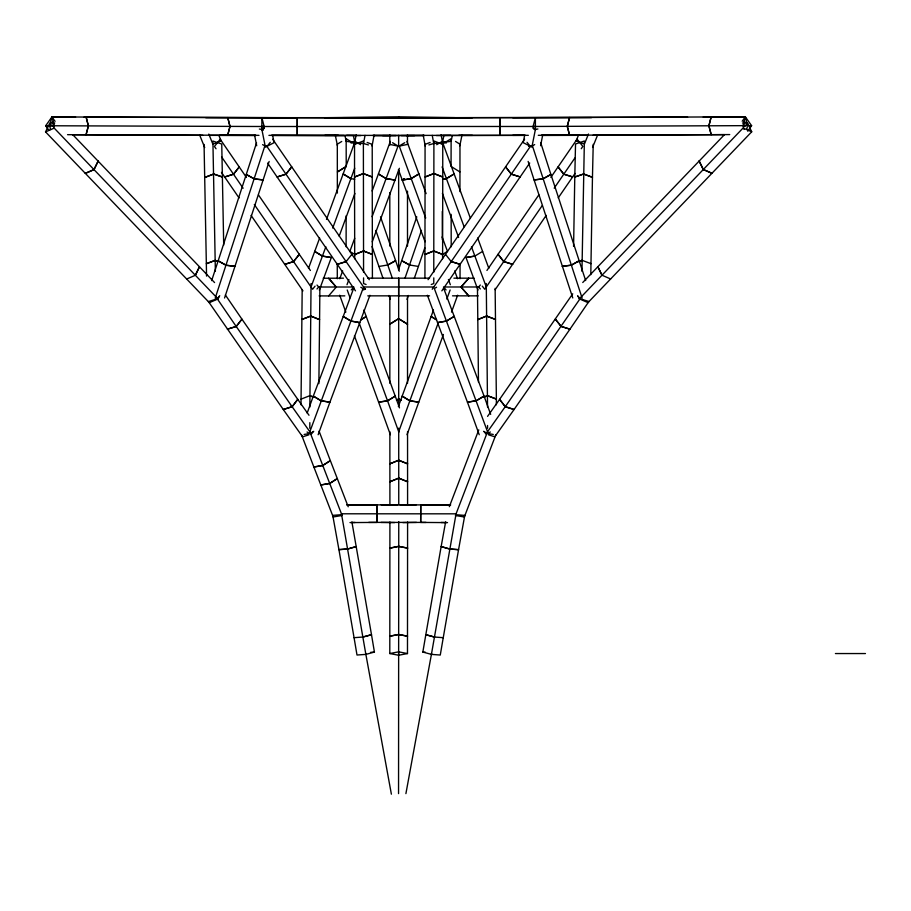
<?xml version="1.0" encoding="UTF-8"?>
<svg xmlns="http://www.w3.org/2000/svg" width="911" height="911" viewBox="0 0 911 911"><rect width="100%" height="100%" fill="white"/><g stroke="black" fill="none" stroke-linecap="round" stroke-linejoin="round"><path stroke-width="1.37" d="M261.856 130.296L261.878 117.667L297.248 117.713L297.237 135.397L297.248 117.713M301.006 404.814L302.179 289.778M309.831 428.318L309.831 422.658M309.842 407.08L310.753 316.06L319.59 319.624L318.873 383.611M376.812 522.413L376.824 504.728L347.057 504.91M407.593 522.037L407.479 653.563L398.642 655.248L389.794 653.54L389.908 522.037M398.551 793.606L398.642 653.551M398.756 521.604L398.642 655.248M420.7 522.424L420.711 504.74L450.467 504.945M424.925 278.504L425.061 176.996L433.909 173.546L442.746 177.007L442.609 258.701M433.773 277.878L433.773 283.526L431.245 284.517M433.773 272.218L433.898 140.977L442.746 144.405L442.746 177.007L433.909 173.546L425.061 177.007L425.061 144.405L430.106 142.446M460.044 278.698L460.055 263.473M337.355 193.086L337.309 144.211L341.727 141.467M346.112 246.79L346.157 215.782M459.941 191.652L459.975 144.2L455.546 141.444M420.768 504.74L420.643 522.424L447.517 522.607M310.753 316.06L301.905 319.454L310.753 316.094L311.05 283.572M319.886 287.079L319.59 319.602L310.753 316.094M581.958 271.319L584.372 140.989L575.536 143.984L574.784 176.996L583.621 174.012L592.457 177.315L590.795 274.655M573.588 246.414L574.784 177.041L583.621 173.978L592.457 177.349L593.22 144.337M443.247 637.689L440.275 655.043L431.415 654.383L422.841 652.048L425.824 634.705L434.388 637.028L443.247 637.689L458.563 549.652L449.704 548.991L441.14 546.623L445.627 521.855M431.415 654.383L455.91 514.715L464.769 515.398L458.552 549.709L449.692 549.026L441.152 546.554L425.824 634.682L434.388 637.051M356.167 134.68L354.675 142.833L363.546 143.528L368.42 144.94M363.546 143.528L365.026 135.363M372.075 145.999L374.057 135.124M405.907 793.629L431.563 653.551M524.554 135.819L523.199 142.628L531.887 147.104L535.406 129.396L537.889 128.998M540.576 145.714L542.751 134.817M442.723 141.239L443.839 135.796M452.243 135.83L451.127 141.273L442.45 142.594M459.816 145.771L462.036 134.874M744.048 129.453L743.057 125.661L745.312 116.824L512.711 117.701M746.678 129.453L747.316 126.925M533.778 128.998L533.117 126.47L535.383 117.621L535.417 130.262M263.165 130.296L264.156 126.515L261.89 117.667M50.606 129.556L49.638 125.775L51.961 116.927L284.562 117.735M53.555 128.292L54.227 125.775L51.961 116.927L75.59 117.063M256.549 142.833L218.162 260.842L226.03 265.226L234.97 266.354L269.155 161.441M262.607 144.633L264.862 145.874L215.19 298.193M211.659 280.611L218.162 260.831L226.03 265.226L234.97 266.342L224.561 297.999M398.494 269.907L416.771 216.841M405.008 278.151L421.451 230.415M407.023 299.412L408.39 295.46M414.3 278.322L424.811 247.849M398.38 406.568L431.131 316.493L436.631 319.875L431.131 316.516L433.477 310.002M398.597 432.03L409.882 400.76L418.775 402.15L443.406 334.485M407.023 434.718L418.775 402.15L409.836 400.863L402.15 396.126L409.882 400.76M307.166 413.082L313.293 396.148L321.036 400.749L329.884 402.263L359.799 322.631L350.94 321.071L343.231 316.459L353.832 287.83M318.144 434.729L329.93 402.161L321.036 400.749L313.327 396.046L343.242 316.413L350.94 321.071L359.811 322.596L369.934 295.278M446.823 299.081L450.114 289.971M451.514 312.109L457.629 295.198M332.731 228.069L354.709 168.205M390.329 141.387L372.155 191.014M399.348 168.307L372.257 241.779M409.836 400.863L438.339 322.551M308.499 268.335L319.636 238.067M326.502 219.369L355.074 141.387L360.585 144.701M310.924 287.341L325.853 246.767M319.34 290.074L331.319 257.528L322.426 256.105L314.728 251.425L322.426 256.105L331.319 257.528M339.177 236.154L354.891 193.428M339.769 278.743L342.65 270.943M346.989 284.733L348.913 279.518M354.698 238.283L349.847 251.402L355.336 254.761M372.098 216.704L398.05 146.022L392.539 142.708M365.527 288.981L362.999 288.548L309.25 433.329L307.041 432.008M449.339 506.687L478.787 429.867M483.65 431.302L486.907 433.374L455.432 515.501L464.325 516.992L495.812 434.866M578.223 135.796L576.173 140.852L583.211 143.665M584.384 144.143L588.472 134.019M592.571 147.468L597.684 134.828M219.175 296.496L218.002 298.922L209.348 302.668L45.55 131.89L49.649 123.406L53.362 121.789M186.698 279.017L195.353 275.27L199.463 266.775L72.869 134.805M218.002 298.922L195.353 275.27L199.475 266.786L214.563 282.558M524.588 139.178L428.056 279.688M529.712 163.035L441.846 290.848M574.909 157.979L554.184 188.178M581.252 148.721L582.835 146.409L577.084 139.167L558.056 166.918L563.807 174.16L572.643 176.928L575.023 173.443M572.723 293.809L499.581 399.371L505.263 406.693L514.1 409.472L569.944 329.201L561.108 326.423L555.391 319.157L561.108 326.423L569.99 329.144L588.893 301.495L580.045 298.762L577.585 295.654M580.045 298.762L505.263 406.693M432.213 289.265L530.327 146.443L527.048 142.298M486.93 270.442L538.845 194.874M550.859 177.394L558.056 166.907L563.784 174.195L572.643 176.916L558.227 197.892M542.17 205.647L484.732 289.243L482.272 286.122M495.151 289.687L546.224 215.372M742.214 121.243L745.323 116.824L751.598 125.661L747.703 131.195M487.567 416.373L499.627 399.314L505.229 406.705L514.066 409.517L494.775 436.813L488.467 434.798M505.229 406.705L485.939 433.989L484.333 431.882M48.795 130.193L45.675 125.775L51.95 116.927L55.07 121.345M219.745 295.711L217.285 298.819L208.437 301.552L283.275 409.495L292.135 406.716L297.749 399.337L309 415.257M313.042 431.894L311.437 434.012L291.326 405.577M225.393 295.016L241.95 319.203L236.2 326.468L227.351 329.201L236.234 326.48L241.905 319.146L297.783 399.382L292.112 406.716L283.275 409.495L302.611 436.836L308.92 434.809M315.058 286.156L312.598 289.265L254.328 204.531M267.583 163.069L277.058 176.939L285.917 174.229L291.645 166.929L285.917 174.229L277.081 176.973L337.286 264.338L346.123 261.582L351.862 254.317L272.696 139.224M270.237 142.332L266.946 146.489L365.129 289.277L362.601 290.051M446.071 289.937L443.52 286.988L478.628 286.988L480.325 285.018M316.994 288.981L318.702 287.011L353.81 287.011L351.259 289.96M319.146 295.893L328.609 295.927L336.273 287.079L328.62 278.242L323.223 278.219M582.755 282.501L724.404 134.714M579.328 298.865L743.069 128.03L751.723 131.788L587.982 302.611L579.328 298.865L578.155 296.439M744.708 126.333L747.624 123.292L743.911 121.687M743.399 124.978L745.346 122.974L742.499 122.974M301.564 434.889L313.851 466.979L322.767 465.498L330.34 460.602L319.066 431.131M304.115 434.456L310.469 433.397L313.737 431.324M322.767 465.498L342.092 515.467L333.198 516.97L313.874 467.024L322.745 465.475L330.363 460.647L348.218 506.767M346.226 166.474L337.389 171.963L346.226 166.451L346.157 138.723L354.994 144.189M442.29 144.166L451.127 138.7L451.059 166.451L459.907 171.928M354.436 335.829L378.623 402.184L387.551 400.863L395.237 396.126L363.865 310.025M441.983 254.738L447.483 251.39L442.131 236.951M477.99 290.04L465.999 257.506L474.893 256.071L482.591 251.39L477.683 238.044M404.746 142.708L399.223 146.022L425.699 218.002M436.688 144.69L442.211 141.376L470.304 218.014M436.551 287.227L434.342 288.548L488.125 433.306L490.346 431.985M390.386 434.729L378.612 402.161L387.517 400.76L395.249 396.148L399.485 407.877M528.585 146.284L532.423 145.84L534.677 144.587M372.052 246.528L378.919 266.456L387.767 264.976L395.636 260.683L380.525 216.852M351.134 143.129L354.516 141.319M259.384 129.043L261.867 129.442L264.349 128.166M45.55 131.89L54.204 128.132L195.353 275.27M214.062 143.722L221.1 140.909L219.061 135.853M301.006 399.155L309.854 395.681L313.635 397.207L309.854 395.75M582.129 260.33L578.348 261.651L582.129 260.341L590.977 263.666M346.123 261.594L337.275 264.327L355.484 290.848M428.853 144.929L433.738 143.517L442.598 142.822L441.106 134.657M354.06 637.666L356.998 655.02L365.858 654.383L341.614 514.681L332.754 515.364L338.938 549.675L347.797 548.991L356.349 546.532L347.786 548.957L338.926 549.595L354.06 637.689L362.92 637.028L371.494 634.694L351.885 521.832M362.92 637.028L371.494 634.716L374.432 652.071L365.858 654.383M389.794 144.416L398.642 146.238L407.479 144.416L407.479 134.896M389.794 653.54L398.642 651.843L407.479 653.563M465.988 257.506L474.893 256.093M370.64 652.344L374.432 652.071M398.631 116.87L324.828 117.713M346.863 504.876L450.66 504.91M400.088 504.945L416.418 504.728M352.363 522.493L355.085 522.458M402.867 522.595L416.464 522.413M341.454 513.793L456.069 513.827M349.995 522.584L376.869 522.413L376.767 504.728M472.445 117.69L342.536 117.656M687.6 117.143L366.598 117.895L84.085 117.109M703.235 117.063L745.323 116.824L747.646 125.661L743.376 125.684M743.057 125.661L533.117 126.47M748.819 125.684L751.598 125.661M424.628 135.477L406.739 135.545M442.598 135.397L450.706 135.352M729.722 134.577L711.218 134.657L708.895 125.82L711.149 116.972L708.895 125.82L711.218 134.657L538.276 135.306M724.518 134.634L592.936 135.295M324.851 135.397L338.448 135.352M512.734 135.386L525.499 135.34M343.447 278.174L328.609 278.242L336.273 287.079M474.119 278.197L453.894 278.162M328.62 295.927L344.813 295.859M478.184 295.859L452.528 295.836M535.406 126.47L261.867 126.515M436.358 135.557L528.346 135.318M541.271 135.409L578.997 135.329M429.536 278.162L367.805 278.162M433.761 286.999L363.58 286.999M429.571 295.847L367.771 295.847M205.749 117.678L591.524 117.621M366.598 117.895L382.62 117.895M54.774 122.974L51.927 122.974L53.874 124.978M209.837 135.363L255.832 135.409M271.319 135.409L524.542 135.363M541.441 135.363L587.447 135.306M382.62 135.591L395.966 135.58M424.002 135.58L373.271 135.58M401.307 135.58L414.653 135.58M368.727 522.402L426.041 522.424M835.421 653.551L865.45 653.551M256.014 135.454L219.676 135.386M268.927 135.363L360.915 135.568M343.902 135.545L271.774 135.386M264.156 126.515L54.227 125.775M458.825 135.34L472.422 135.375M390.534 135.557L372.656 135.488M258.997 135.34L227.682 135.261L229.993 126.424L227.739 117.576L229.993 126.424L227.67 135.261L67.551 134.68M202.959 135.352L72.755 134.726M49.638 125.775L53.908 125.786M346.567 135.363L354.675 135.409M45.675 125.775L49.854 125.798M454.76 117.633L398.642 116.87M381.105 504.728L397.424 504.933M441.072 522.47L446.515 522.538M381.049 522.413L394.645 522.584M422.841 652.048L425.369 652.242M264.862 145.874L267.413 146.17M350.894 178.658L343.196 173.967L350.906 178.636L354.721 179.239M418.4 266.445L409.551 264.976L401.683 260.683L409.563 264.964M486.907 433.374L493.261 434.445M451.207 261.582L460.055 264.315L451.207 261.571L445.479 254.306M217.706 261.275L215.19 260.398L206.341 263.723L206.546 276.079M217.706 261.275L215.19 260.387L206.341 263.734L204.064 144.405M367.167 142.458L372.223 144.416L372.235 177.019L363.387 173.591L354.538 177.019L354.709 258.713M366.097 284.528L363.569 283.537L363.569 277.878M601.966 275.202L597.855 266.718L601.966 275.202L610.621 278.96M532.924 128.121L535.406 129.396M442.769 141.307L446.151 143.118M360.79 287.227L362.999 288.548M49.649 123.406L52.565 126.435M478.628 286.988L480.336 288.946M317.005 285.052L318.702 287.011M236.234 326.48L292.112 406.716M310.389 270.465L258.451 194.92M246.437 177.44L220.2 139.224L214.449 146.466L216.032 148.778M243.112 188.224L221.589 156.874M302.964 290.871L251.083 215.417M239.069 197.949L221.475 172.35M351.862 254.317L369.274 279.688M217.285 298.819L236.2 326.468M747.624 123.292L751.723 131.788M208.813 134.088L212.889 144.2M199.6 134.896L204.702 147.536M310.469 433.397L322.745 465.475M426.109 193.633L406.944 141.387M443.509 287.819L484.037 396.023L476.339 400.692L467.48 402.252L437.542 322.631L446.413 321.071L454.111 316.447L446.413 321.071L437.531 322.585L427.407 295.266M425.061 241.768L398.414 169.617M482.591 251.39L488.82 268.312M464.086 226.714L442.097 166.884M471.454 246.744L486.406 287.307M442.404 193.417L458.62 237.475M454.68 270.92L457.561 278.72M448.428 279.506L450.341 284.71M359.014 322.574L387.551 400.863M490.676 414.368L484.071 396.126L476.339 400.738L467.445 402.15L479.232 434.718M387.517 400.76L398.813 432.03M347.228 289.994L350.052 297.795M339.712 295.221L345.827 312.131M399.28 271.227L395.636 260.683L387.767 264.964L375.856 230.426M387.767 264.976L392.322 278.162M378.919 266.456L383.019 278.322M388.94 295.46L390.307 299.412M585.659 280.554L550.893 174.434L543.024 178.818L534.085 179.934L528.129 161.395M582.129 298.136L532.423 145.84M572.768 297.943L534.085 179.934L543.024 178.852L550.904 174.479L540.735 142.788M353.434 135.807L354.834 142.617L346.157 141.296L345.041 135.853M335.237 134.896L337.469 145.783M272.731 135.864L274.086 142.663L265.397 147.138L261.867 129.442M254.533 134.862L256.708 145.749M432.247 135.352L433.738 143.517M423.216 135.113L425.198 145.999M365.721 653.551L391.377 794.176M223.707 245.059L221.749 144.04L212.901 141.057L215.372 271.376M478.48 382.164L477.444 287.056M495.14 288.331L496.37 399.052L487.522 395.659L483.73 397.185L487.522 395.727L496.37 399.132L496.37 404.791M486.28 283.537L487.533 407.058M487.544 425.471L487.556 428.295M451.15 214.347L451.207 246.767M442.29 211.409L442.336 239.593M407.524 383.315L407.513 296.53M407.547 431.712L407.593 505.434M398.699 405.657L398.665 295.187M398.711 428.147L398.756 504.637M389.84 383.315L389.817 296.53M389.862 431.723L389.908 505.446M372.405 278.504L372.235 177.007L363.387 173.557L354.538 177.041L354.538 144.416L363.375 140.989L363.569 272.218M337.264 263.495L337.298 278.72M407.49 191.139L407.502 246.095M398.642 135.352L398.642 146.238M398.642 170.482L398.665 269.098M389.794 134.896L389.794 145.065M389.806 192.551L389.817 246.095M398.688 278.231L398.654 295.916L398.654 278.231M569.534 117.53L567.28 126.367L569.591 135.215L567.28 126.367L569.546 117.53M88.378 125.912L86.055 134.748L88.378 125.912L86.124 117.063L88.378 125.912M98.126 161.11L94.015 169.594L85.372 173.352L94.015 169.594L98.126 161.099M239.229 166.964L233.501 174.24L224.653 176.973L233.478 174.217L239.229 166.964M299.286 254.328L293.558 261.616L284.71 264.349L293.558 261.616L299.286 254.328M468.709 278.219L461.057 287.056L468.709 295.904L461.057 287.056L468.721 278.219M337.343 478.526L329.771 483.434L320.877 484.959L329.759 483.422L337.366 478.571M398.688 398.836L396.479 400.236L398.688 398.893L400.897 400.236L398.688 398.893M398.665 318.634L389.828 324.179L398.665 318.691L407.513 324.179L398.665 318.691M366.211 316.504L360.722 319.886L366.222 316.527M404.438 178.738L402.241 180.082L411.134 178.624L418.844 173.978L411.134 178.624L402.229 180.048L404.427 178.715M454.088 173.955L446.39 178.647L442.575 179.251L446.379 178.613L454.099 173.978M579.157 260.774L571.288 265.181L562.349 266.308L571.288 265.181L579.157 260.797M398.733 460.192L389.885 463.824L398.733 460.249L407.57 463.813L398.733 460.249M398.745 478.116L389.897 481.76L398.745 478.161L407.581 481.748L398.745 478.161M486.588 316.037L477.751 319.602L486.588 316.071L495.436 319.419L486.588 316.071M363.557 251.003L354.709 254.488L363.557 251.003L372.394 254.454L363.557 251.003M433.773 250.992L424.925 254.454L433.773 250.992L442.609 254.454L433.773 250.992M213.675 174.069L204.827 177.417L213.675 174.035L222.512 177.053L213.675 174.035M398.745 546.304L389.908 548.115L398.745 546.384L407.593 548.115L398.745 546.384M398.665 634.466L389.817 636.185L398.665 634.489L407.502 636.197L398.665 634.489M263.233 179.922L254.271 178.898L246.391 174.525L254.271 178.863L263.211 179.979M395.067 180.048L386.173 178.624L378.452 173.99L386.162 178.624L395.055 180.082M520.238 176.916L511.378 174.195L505.628 166.941L511.378 174.183L520.215 176.939M512.608 264.315L503.76 261.582L498.032 254.294L503.772 261.559L512.608 264.315M711.924 173.249L703.269 169.503L699.158 161.008L703.269 169.503L711.924 173.261M500.048 135.375L500.025 117.678L500.037 135.375"/></g></svg>
